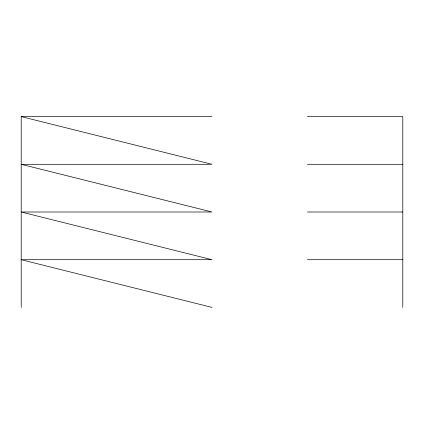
<?xml version="1.0" encoding="UTF-8"?>
<svg xmlns="http://www.w3.org/2000/svg" width="424" height="424" viewBox="0 0 424 424"><rect width="100%" height="100%" fill="white"/><g stroke="black" fill="none" stroke-linecap="round" stroke-linejoin="round"><path stroke-width="0.64" d="M21.2 307.4L21.2 116.6L212 116.6M307.4 116.6L402.8 116.6L402.8 307.4M307.4 164.3L402.8 164.3M307.4 212L402.8 212M307.4 259.7L402.8 259.7M21.2 116.6L212 164.3L21.2 164.3L212 212L21.2 212L212 259.7L21.2 259.7L212 307.4"/></g></svg>
